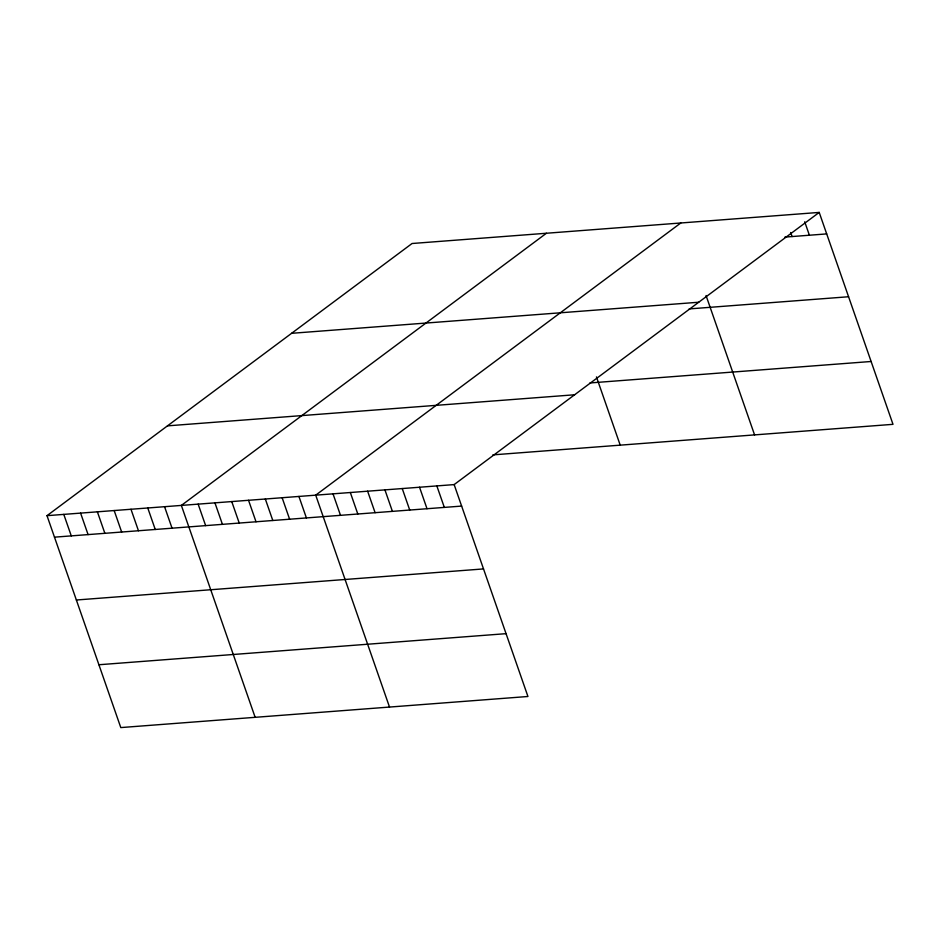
<?xml version="1.0" encoding="UTF-8"?>
<svg xmlns="http://www.w3.org/2000/svg" width="940" height="940" viewBox="0 0 940 940"><rect width="100%" height="100%" fill="white"/><g stroke="black" fill="none" stroke-linecap="round" stroke-linejoin="round"><path stroke-width="1.41" d="M819.21 212.417L454.149 484.594L527.939 696.493L120.79 727.584L47 515.672L412.061 243.507L819.21 212.417L893 424.328L492.854 454.878M546.422 233.249L181.361 505.414L255.151 717.326M680.772 222.992L315.711 495.157L389.512 707.068M784.877 237.103L826.695 233.907M291.588 333.312L698.737 302.234M689.149 308.919L848.573 296.746M589.932 382.956L871.122 361.489M167.473 425.855L574.61 394.777M47 515.672L454.149 484.594M54.485 537.163L461.634 506.084M76.363 600.002L483.513 568.923M98.912 664.745L506.061 633.666M804.711 221.793L809.387 235.235M790.681 232.521L792.079 236.551M706.046 295.536L754.573 434.891M596.454 376.916L620.212 445.149M436.841 485.91L444.326 507.4M419.534 487.226L427.019 508.728M402.238 488.553L409.723 510.044M384.93 489.869L392.415 511.372M367.622 491.197L375.107 512.688M350.326 492.513L357.811 514.004M333.019 493.841L340.503 515.332M298.92 496.438L306.405 517.928M282.129 497.718L289.614 519.221M265.327 498.999L272.812 520.502M248.536 500.291L256.021 521.782M231.745 501.572L239.23 523.063M214.943 502.853L222.428 524.344M198.152 504.134L205.637 525.625M164.559 506.695L172.043 528.186M147.768 507.976L155.253 529.479M130.977 509.257L138.462 530.759M114.175 510.549L121.66 532.04M97.384 511.83L104.869 533.321M80.593 513.111L88.078 534.601M63.791 514.391L71.275 535.882"/></g></svg>
